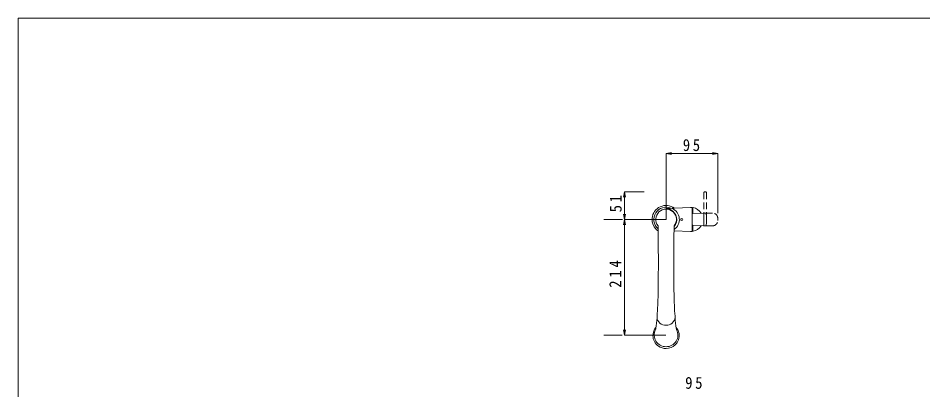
# Model space of a CAD drawing. Units: millimetres, scale not verified. Extents: x -1392 to 1350, y -947 to 991.
# Drawn here: x -1392 to 269, y 308 to 991 of the extents above; entities that cross this region are included whole.
import ezdxf

# ---------------------------------------------------------------- set-up
doc = ezdxf.new("R2010")
doc.units = ezdxf.units.MM
doc.header["$LTSCALE"] = 10
doc.linetypes.add('CHAIN1', pattern=[8, 5, -1, 1, -1])
doc.linetypes.add('DASHED1', pattern=[1.8, 1.2, -0.6])
for name, color, linetype, lineweight in [('0-0_0', 7, 'Continuous', 5), ('0-1_レイヤー_1', 7, 'CHAIN1', 5), ('0-2', 7, 'Continuous', 5), ('0-3', 7, 'Continuous', 5), ('F-0', 7, 'Continuous', 5)]:
    doc.layers.add(name, color=color, linetype=linetype, lineweight=lineweight)
doc.styles.add('ＭＳ ゴシック', font='')
doc.styles.get('ＭＳ ゴシック').set_extended_font_data('MS Gothic')

msp = doc.modelspace()

# ---------------------------------------------------------------- linework, layer by layer
at = {"layer": '0-0_0'}
for p, q in [((-187.04, 642.02), (-157.3, 643.34)), ((-154.11, 642.55), (-154.11, 600.1)), ((-154.11, 641.04), (-153.29, 641.04)), ((-153.29, 632.27), (-153.29, 642.63)), ((-153.14, 632.3), (-133.68, 633.02)), ((-133.21, 633.06), (-129.8, 633.16)), ((-132.97, 632.75), (-132.96, 609.88)), ((-157.3, 599.31), (-187.65, 600.65)), ((-154.11, 601.52), (-153.29, 601.52)), ((-153.29, 600.02), (-153.29, 610.37)), ((-153.14, 610.35), (-133.61, 609.63)), ((-133.16, 609.61), (-129.73, 609.49))]:
    msp.add_line(p, q, dxfattribs=at)
msp.add_lwpolyline([(-202.04, 641.6), (-202.24, 641.68), (-202.22, 641.69)], dxfattribs=at)
for radius in [1.88, 1.78]:
    msp.add_circle((-173.49, 621.32), radius, dxfattribs=at)
for centre, radius, start, end in [((-202.24, 621.32), 25.68, 53.70247, 235.41357), ((-202.24, 621.32), 22.43, 65.6704, 229.24471), ((-202.24, 621.32), 18.99, 320.85335, 219.14668), ((-198.79, 833.76), 192.1, 268.9786, 273.50854), ((-204.49, 617.59), 24.14, 62.43427, 84.17082), ((-202.59, 621.31), 19.95, 318.9766, 62.32522), ((-200.27, 621.32), 22.42, 304.35179, 66.05556), ((-156.32, 618.09), 25.26, 86.59214, 92.22846), ((-154.91, 642.51), 0.803, 2.70706, 83.13089), ((-153.1, 631.29), 1.01, 92.08754, 179.84811), ((-152.78, 642.63), 0.508, 78.92433, 179.99999), ((-156.91, 621.45), 22.08, 31.13549, 78.9682), ((-132.89, 626.75), 6.33, 92.86084, 97.14668), ((-129.75, 632.07), 1.1, 8.97266, 92.17686), ((-207.85, 621.32), 79.93, 352.14339, 7.84982), ((-4057.07, 542.67), 3840.69, 359.12159, 0.99459), ((3652.59, 542.67), 3840.69, 179.00541, 180.87841), ((-156.32, 624.39), 25.1, 267.75094, 273.42366), ((-154.87, 600.1), 0.762, 274.18072, 0.00006), ((-153.1, 611.36), 1.01, 180.15189, 267.91246), ((-152.79, 600.02), 0.499, 179.5077, 282.33488), ((-157.29, 621.77), 22.71, 281.70479, 328.14769), ((-134.26, 588.36), 21.27, 87.03469, 88.25897), ((-133.19, 609.84), 0.232, 276.14365, 10.59777), ((-129.7, 610.52), 1.03, 268.70492, 353.2264), ((-809.12, 491.81), 592.34, 355.35092, 359.22391), ((404.64, 491.81), 592.34, 180.77609, 184.64908), ((-407.89, 454.09), 189.7, 350.03326, 355.9431), ((-169.02, 442.29), 49.73, 178.25316, 180.98815), ((-203.6, 442.39), 15.18, 183.6405, 275.15348), ((-201.05, 442.59), 15.36, 265.55182, 355.55654), ((7.27, 454.57), 193.59, 184.11621, 189.90743), ((-200.96, 442.52), 15.27, 355.82049, 4.83427), ((-203.89, 408.05), 22.45, 138.75786, 180.39536), ((-202.69, 408.93), 21.33, 152.3076, 271.20555), ((-255.01, 427.45), 34.52, 345.55691, 349.66912), ((-201.79, 408.93), 21.33, 268.79445, 27.67672), ((-200.42, 408.17), 22.25, 8.83829, 41.29597), ((-149.47, 427.45), 34.52, 190.33088, 194.44309), ((-202.93, 407.96), 23.41, 180.15953, 235.15815), ((-201.39, 407.9), 23.25, 313.8521, 9.12045), ((-202.26, 408.8), 24.48, 234.98475, 270.05235), ((-202.21, 408.74), 24.42, 269.92513, 313.8851)]:
    msp.add_arc(centre, radius, start, end, dxfattribs=at)
at = {"layer": '0-1_レイヤー_1'}
for p, q in [((-202.24, 621.32), (-202.24, 721.92)), ((-107.24, 633.17), (-107.24, 721.92)), ((-202.24, 621.32), (-316.55, 621.32)), ((-202.69, 408.93), (-316.55, 408.93))]:
    msp.add_line(p, q, dxfattribs=at)
at = {"layer": '0-1_レイヤー_1', "linetype": 'DASHED1'}
for p, q in [((-132.97, 622.5), (-132.97, 669.82)), ((-127.93, 622.5), (-127.93, 669.82)), ((-117.24, 633.17), (-129.73, 633.17)), ((-107.24, 623.17), (-107.24, 619.49)), ((-117.24, 609.49), (-129.73, 609.49))]:
    msp.add_line(p, q, dxfattribs=at)
for centre, radius, start, end in [((-130.45, 669.82), 2.52, 0, 180), ((-117.24, 623.17), 10, 0, 90), ((-117.24, 619.49), 10, 270, 0)]:
    msp.add_arc(centre, radius, start, end, dxfattribs=at)
at = {"layer": '0-3'}
for p, q in [((-202.24, 742.63), (-192.39, 744.37)), ((-107.24, 742.63), (-202.24, 742.63)), ((-202.24, 742.63), (-192.39, 740.89)), ((-202.24, 742.63), (-202.24, 672.32)), ((-107.24, 742.63), (-117.09, 744.37)), ((-107.24, 742.63), (-117.09, 740.89)), ((-107.24, 742.63), (-107.24, 672.32)), ((-278.38, 672.32), (-280.12, 662.48)), ((-278.38, 621.32), (-278.38, 672.32)), ((-278.38, 672.32), (-276.64, 662.48)), ((-278.38, 672.32), (-242.43, 672.32)), ((-278.38, 621.32), (-280.12, 631.17)), ((-278.38, 621.32), (-276.64, 631.17)), ((-278.38, 621.32), (-280.12, 611.48)), ((-278.38, 408.93), (-278.38, 621.32)), ((-278.38, 621.32), (-276.64, 611.48)), ((-278.38, 621.32), (-242.43, 621.32)), ((-278.38, 621.32), (-242.43, 621.32)), ((-278.38, 408.93), (-280.12, 418.78)), ((-278.38, 408.93), (-276.64, 418.78)), ((-278.38, 408.93), (-242.43, 408.93))]:
    msp.add_line(p, q, dxfattribs=at)
at = {"layer": 'F-0'}
msp.add_lwpolyline([(-1391.5, 991.14), (1350.16, 991.14), (1350.16, -947.41), (-1391.5, -947.41)], close=True, dxfattribs=at)

# ---------------------------------------------------------------- texts
at = {"layer": '0-2', "insert": (-167.14, 309.91), "char_height": 21.99, "attachment_point": 7, "style": 'ＭＳ ゴシック'}
msp.add_mtext('\\T1.36;\\W0.9;95', dxfattribs=at)
at = {"layer": '0-3', "insert": (-171.53, 746.62), "char_height": 21.99, "attachment_point": 7, "style": 'ＭＳ ゴシック'}
msp.add_mtext('\\T1.36;\\W0.9;95', dxfattribs=at)
at = {"layer": '0-3', "char_height": 21.99, "attachment_point": 7, "rotation": 90, "style": 'ＭＳ ゴシック'}
for s, insert in [('\\T1.36;\\W0.9;51', (-283.38, 634.32)), ('\\T1.38;\\W0.9;214', (-284.51, 495.85))]:
    msp.add_mtext(s, dxfattribs=dict(at, insert=insert))

doc.saveas('drawing.dxf')
